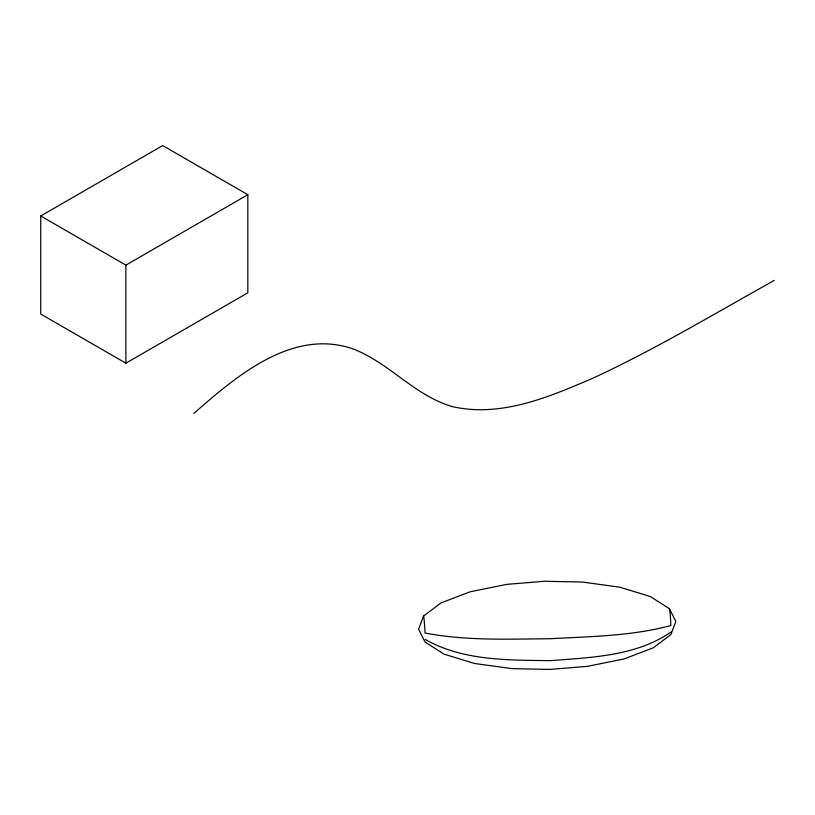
<?xml version="1.0" encoding="UTF-8"?>
<svg xmlns="http://www.w3.org/2000/svg" width="815" height="815" viewBox="0 0 815 815"><rect width="100%" height="100%" fill="white"/><g stroke="black" fill="none" stroke-linecap="round" stroke-linejoin="round"><path stroke-width="1.22" d="M423.505 616.13L418.594 629.261L425.043 642.037L444.063 654.15L474.605 663.491L511.932 668.626L549.83 669.431L587.493 666.334L624.076 658.938L653.386 647.772L670.898 634.549L675.808 621.427L669.36 608.642L650.339 596.539L619.797 587.187L582.481 582.053L544.573 581.258L506.91 584.355L470.337 591.741L441.017 602.906L423.505 616.13A28.464 1.222 88.3 0 1 425.043 633.021C466.099 640.885 508.244 639.103 549.83 638.736C590.305 636.505 631.523 636.128 670.898 625.533A28.464 1.222 88.3 0 0 669.36 608.642M193.807 413.46C236.299 376.245 292.575 327.752 353.343 349.024C389.387 362.991 414.886 395.846 452.478 406.634C501.062 417.688 549.473 396.864 593.31 377.997C655.555 349.187 714.398 313.775 774.25 280.411M671.081 631.971C636.148 656.177 591.384 657.41 550.431 660.649C508.285 660.099 462.951 660.884 425.226 639.459M40.75 215.985L162.705 145.569L247.831 194.724L247.831 292.789L125.877 363.195L40.75 314.05L40.75 215.985L125.877 265.13L247.831 194.724M125.877 265.13L125.877 363.195"/></g></svg>
